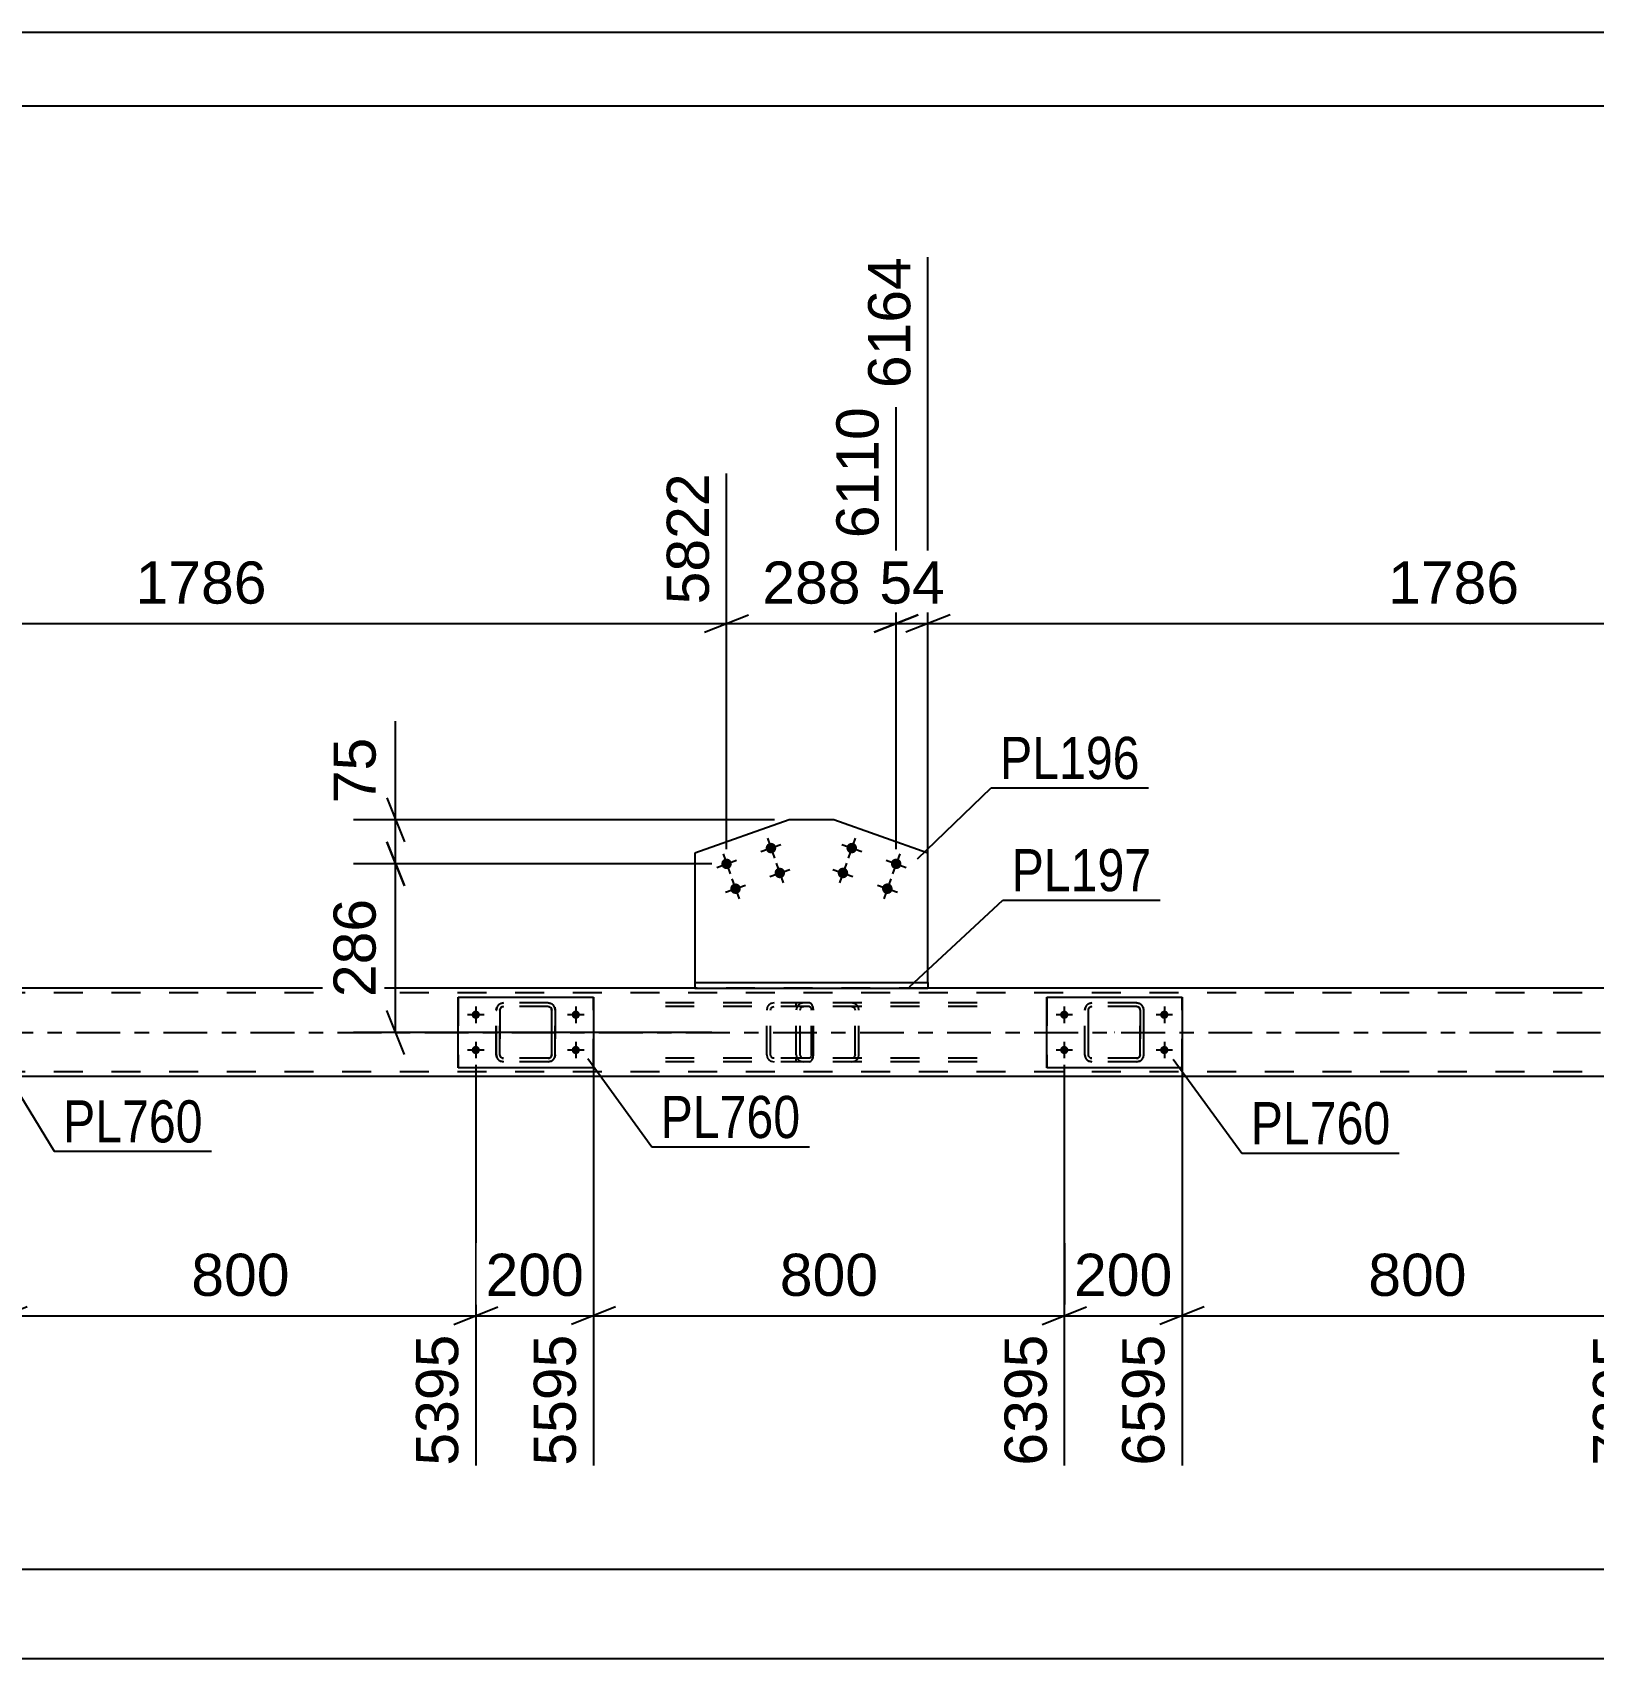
# Model space of a CAD drawing. Header units: millimetres. Extents: x -55 to 786, y -403 to 191.
# Drawn here: x 171.9 to 278, y 80.6 to 191.1 of the extents above; entities that cross this region are included whole.
import ezdxf

# ---------------------------------------------------------------- set-up
doc = ezdxf.new("R2010")
doc.units = ezdxf.units.MM
doc.linetypes.add('DXK_LINE_DOT2', pattern=[3.9198, 1.9599, -1.9599])
doc.linetypes.add('DXK_LINE_DOT3', pattern=[5.9187, 2.979, -0.9799, 0.9799, -0.9799])
doc.styles.add('Arial', font='ARIAL.TTF', dxfattribs={"height": 0.2})
doc.styles.add('Arial Narrow', font='ARIALN.TTF', dxfattribs={"height": 0.2})

# ---------------------------------------------------------------- blocks, each defined once
blk = doc.blocks.new('Unknown-203774531-1113')
at = {"color": 5, "linetype": 'Continuous'}
for p, q in [((785.92, 191.12), (-55.08, 191.12)), ((780.92, 186.12), (-50.08, 186.12))]:
    blk.add_line(p, q, dxfattribs=at)
blk = doc.blocks.new('Bolt-203774531-5392 - 5240')
at = {"linetype": 'Continuous'}
for points in [[(227.97, 135.55, -1), (227.29, 135.79, -1)], [(230.99, 134.48, -1), (230.31, 134.72, -1)], [(227.37, 133.86, -1), (226.69, 134.1, -1)], [(230.39, 132.79, -1), (229.71, 133.03, -1)]]:
    blk.add_hatch(color=1, dxfattribs=at).paths.add_polyline_path(points)
at = {"color": 1, "linetype": 'Continuous'}
for p, q in [((227.87, 136.35), (227.39, 134.99)), ((226.96, 135.91), (228.31, 135.43)), ((230.89, 135.28), (230.41, 133.92)), ((226.35, 134.22), (227.71, 133.74)), ((227.27, 134.65), (226.79, 133.3)), ((229.97, 134.84), (231.33, 134.36)), ((229.37, 133.15), (230.73, 132.67)), ((230.29, 133.58), (229.81, 132.23))]:
    blk.add_line(p, q, dxfattribs=at)
blk = doc.blocks.new('Part-203774531-5357 - 5240')
at = {"color": 2, "linetype": 'Continuous'}
for p, q in [((200.88, 120.74), (200.88, 125.54)), ((200.88, 125.54), (200.88, 125.54)), ((200.88, 125.54), (210.08, 125.54)), ((210.08, 125.54), (210.08, 120.74)), ((200.88, 120.74), (200.88, 120.74)), ((210.08, 120.74), (200.88, 120.74))]:
    blk.add_line(p, q, dxfattribs=at)
at = {"color": 7, "linetype": 'DXK_LINE_DOT2'}
for p, q in [((200.88, 125.54), (200.88, 120.74)), ((200.88, 125.54), (200.88, 125.54)), ((210.08, 120.74), (210.08, 125.54)), ((200.88, 120.74), (200.88, 120.74))]:
    blk.add_line(p, q, dxfattribs=at)
blk = doc.blocks.new('Part-203774531-5358 - 5240')
at = {"color": 7, "linetype": 'DXK_LINE_DOT2'}
for p, q in [((203.77, 125.11), (203.95, 125.14)), ((203.96, 125.14), (203.77, 125.11)), ((203.77, 125.11), (203.77, 125.11)), ((207, 125.14), (203.95, 125.14)), ((206.99, 125.14), (207.18, 125.11)), ((207.18, 125.11), (207, 125.14)), ((203.47, 124.66), (203.51, 124.85)), ((203.47, 124.66), (203.48, 124.66)), ((203.47, 121.62), (203.47, 124.66)), ((203.51, 124.85), (203.48, 124.66)), ((203.48, 121.62), (203.48, 124.66)), ((203.73, 124.75), (203.71, 124.66)), ((203.72, 124.66), (203.71, 124.66)), ((203.71, 124.66), (203.71, 121.62)), ((203.72, 124.66), (203.74, 124.75)), ((203.72, 121.62), (203.72, 124.66)), ((203.78, 124.83), (203.73, 124.75)), ((203.74, 124.75), (203.79, 124.83)), ((203.86, 124.88), (203.78, 124.83)), ((203.79, 124.83), (203.87, 124.88)), ((203.95, 124.9), (203.86, 124.88)), ((203.87, 124.88), (203.96, 124.9)), ((207, 124.9), (203.95, 124.9)), ((207.09, 124.88), (206.99, 124.9)), ((207, 124.9), (207.09, 124.88)), ((207.09, 124.88), (207.09, 124.88)), ((207.09, 124.88), (207.17, 124.83)), ((207.16, 124.83), (207.09, 124.88)), ((207.22, 124.75), (207.16, 124.83)), ((207.17, 124.83), (207.22, 124.75)), ((207.22, 124.75), (207.24, 124.66)), ((207.23, 124.66), (207.22, 124.75)), ((207.24, 124.66), (207.23, 124.66)), ((207.23, 124.66), (207.23, 121.62)), ((207.24, 121.62), (207.24, 124.66)), ((207.44, 124.85), (207.47, 124.66)), ((207.48, 124.66), (207.44, 124.85)), ((207.48, 124.66), (207.47, 124.66)), ((207.47, 124.66), (207.47, 121.62)), ((207.48, 121.62), (207.48, 124.66)), ((203.48, 121.62), (203.47, 121.62)), ((203.51, 121.44), (203.47, 121.62)), ((203.48, 121.62), (203.51, 121.44)), ((203.71, 121.62), (203.72, 121.62)), ((203.71, 121.62), (203.73, 121.53)), ((203.74, 121.53), (203.72, 121.62)), ((207.24, 121.62), (207.22, 121.53)), ((207.22, 121.53), (207.23, 121.62)), ((207.23, 121.62), (207.24, 121.62)), ((207.47, 121.62), (207.44, 121.44)), ((207.44, 121.44), (207.48, 121.62)), ((207.47, 121.62), (207.48, 121.62)), ((203.73, 121.53), (203.78, 121.45)), ((203.79, 121.45), (203.74, 121.53)), ((203.77, 121.18), (203.77, 121.18)), ((203.95, 121.14), (203.77, 121.18)), ((203.77, 121.18), (203.96, 121.14)), ((203.78, 121.45), (203.86, 121.4)), ((203.87, 121.4), (203.79, 121.45)), ((203.86, 121.4), (203.95, 121.38)), ((203.96, 121.38), (203.87, 121.4)), ((207, 121.38), (203.95, 121.38)), ((207, 121.14), (203.95, 121.14)), ((206.99, 121.38), (207.09, 121.4)), ((207.18, 121.18), (206.99, 121.14)), ((207.09, 121.4), (207, 121.38)), ((207, 121.14), (207.18, 121.18)), ((207.17, 121.45), (207.09, 121.4)), ((207.09, 121.4), (207.16, 121.45)), ((207.09, 121.4), (207.09, 121.4)), ((207.16, 121.45), (207.22, 121.53)), ((207.22, 121.53), (207.17, 121.45))]:
    blk.add_line(p, q, dxfattribs=at)
at = {"color": 7, "linetype": 'DXK_LINE_DOT3'}
blk.add_line((205.48, 123.14), (205.47, 123.14), dxfattribs=at)
at = {"color": 7, "linetype": 'DXK_LINE_DOT2'}
for centre, start, end in [((203.95, 124.66), 112.5, 157.5), ((203.96, 124.66), 112.5, 157.5), ((206.99, 124.66), 22.5, 67.5), ((207, 124.66), 22.5, 67.5), ((203.95, 121.62), 202.5, 247.5), ((203.96, 121.62), 202.5, 247.5), ((206.99, 121.62), 292.5, 337.5), ((207, 121.62), 292.5, 337.5)]:
    blk.add_arc(centre, 0.48, start, end, dxfattribs=at)
blk = doc.blocks.new('Part-203774531-5328 - 5240')
at = {"color": 2, "linetype": 'Continuous'}
for p, q in [((216.96, 126.54), (216.96, 126.14)), ((216.96, 126.54), (232.81, 126.54)), ((216.96, 126.14), (232.81, 126.14)), ((232.81, 126.54), (232.81, 126.14))]:
    blk.add_line(p, q, dxfattribs=at)
blk = doc.blocks.new('Part-203774531-5333 - 5240')
at = {"color": 2, "linetype": 'Continuous'}
for p, q in [((223.37, 137.59), (216.96, 135.32)), ((226.41, 137.59), (223.37, 137.59)), ((232.81, 135.32), (226.41, 137.59)), ((216.96, 135.32), (216.96, 126.54)), ((232.81, 126.54), (232.81, 135.32))]:
    blk.add_line(p, q, dxfattribs=at)
at = {"color": 7, "linetype": 'DXK_LINE_DOT2'}
blk.add_line((216.96, 126.54), (232.81, 126.54), dxfattribs=at)
blk = doc.blocks.new('Bolt-203774531-5335 - 5240')
at = {"linetype": 'Continuous'}
for points in [[(241.8, 124.34), (241.8, 124.4), (241.82, 124.46), (241.85, 124.51), (241.89, 124.55), (241.94, 124.59), (241.99, 124.61), (242.05, 124.62), (242.11, 124.62), (242.16, 124.61), (242.22, 124.59), (242.26, 124.55), (242.3, 124.51), (242.33, 124.46), (242.35, 124.4), (242.36, 124.34), (242.35, 124.28), (242.33, 124.23), (242.3, 124.18), (242.26, 124.13), (242.22, 124.1), (242.16, 124.08), (242.11, 124.06), (242.05, 124.06), (241.99, 124.08), (241.94, 124.1), (241.89, 124.13), (241.85, 124.18), (241.82, 124.23), (241.8, 124.28)], [(248.6, 124.34), (248.6, 124.4), (248.62, 124.46), (248.65, 124.51), (248.69, 124.55), (248.74, 124.59), (248.79, 124.61), (248.85, 124.62), (248.91, 124.62), (248.96, 124.61), (249.02, 124.59), (249.06, 124.55), (249.1, 124.51), (249.13, 124.46), (249.15, 124.4), (249.16, 124.34), (249.15, 124.28), (249.13, 124.23), (249.1, 124.18), (249.06, 124.13), (249.02, 124.1), (248.96, 124.08), (248.91, 124.06), (248.85, 124.06), (248.79, 124.08), (248.74, 124.1), (248.69, 124.13), (248.65, 124.18), (248.62, 124.23), (248.6, 124.28)], [(241.8, 121.94), (241.8, 122), (241.82, 122.06), (241.85, 122.11), (241.89, 122.15), (241.94, 122.19), (241.99, 122.21), (242.05, 122.22), (242.11, 122.22), (242.16, 122.21), (242.22, 122.19), (242.26, 122.15), (242.3, 122.11), (242.33, 122.06), (242.35, 122), (242.36, 121.94), (242.35, 121.88), (242.33, 121.83), (242.3, 121.78), (242.26, 121.73), (242.22, 121.7), (242.16, 121.68), (242.11, 121.66), (242.05, 121.66), (241.99, 121.68), (241.94, 121.7), (241.89, 121.73), (241.85, 121.78), (241.82, 121.83), (241.8, 121.88)], [(248.6, 121.94), (248.6, 122), (248.62, 122.06), (248.65, 122.11), (248.69, 122.15), (248.74, 122.19), (248.79, 122.21), (248.85, 122.22), (248.91, 122.22), (248.96, 122.21), (249.02, 122.19), (249.06, 122.15), (249.1, 122.11), (249.13, 122.06), (249.15, 122), (249.16, 121.94), (249.15, 121.88), (249.13, 121.83), (249.1, 121.78), (249.06, 121.73), (249.02, 121.7), (248.96, 121.68), (248.91, 121.66), (248.85, 121.66), (248.79, 121.68), (248.74, 121.7), (248.69, 121.73), (248.65, 121.78), (248.62, 121.83), (248.6, 121.88)]]:
    blk.add_hatch(color=1, dxfattribs=at).paths.add_polyline_path(points)
at = {"color": 1, "linetype": 'Continuous'}
for p, q in [((242.64, 124.34), (241.52, 124.34)), ((242.08, 124.9), (242.08, 123.78)), ((249.44, 124.34), (248.32, 124.34)), ((248.88, 124.9), (248.88, 123.78)), ((242.64, 121.94), (241.52, 121.94)), ((242.08, 122.5), (242.08, 121.38)), ((249.44, 121.94), (248.32, 121.94)), ((248.88, 122.5), (248.88, 121.38))]:
    blk.add_line(p, q, dxfattribs=at)
blk = doc.blocks.new('Part-203774531-5364 - 5240')
at = {"color": 2, "linetype": 'Continuous'}
for p, q in [((216.96, 126.14), (147.68, 126.14)), ((302.09, 126.14), (232.81, 126.14)), ((684.85, 120.14), (32.88, 120.14))]:
    blk.add_line(p, q, dxfattribs=at)
at = {"color": 7, "linetype": 'DXK_LINE_DOT2'}
for p, q in [((232.81, 126.14), (216.96, 126.14)), ((688.85, 125.82), (32.88, 125.82)), ((688.85, 120.46), (32.88, 120.46))]:
    blk.add_line(p, q, dxfattribs=at)
at = {"color": 7, "linetype": 'DXK_LINE_DOT3'}
blk.add_line((32.88, 123.14), (688.85, 123.14), dxfattribs=at)
blk = doc.blocks.new('Bolt-203774531-5407 - 5240')
at = {"linetype": 'Continuous'}
for points in [[(222.48, 135.79, -1), (221.8, 135.55, -1)], [(219.46, 134.72, -1), (218.78, 134.48, -1)], [(223.08, 134.1, -1), (222.4, 133.86, -1)], [(220.07, 133.03, -1), (219.39, 132.79, -1)]]:
    blk.add_hatch(color=1, dxfattribs=at).paths.add_polyline_path(points)
at = {"color": 1, "linetype": 'Continuous'}
for p, q in [((221.9, 136.35), (222.38, 134.99)), ((218.88, 135.28), (219.36, 133.92)), ((221.46, 135.43), (222.82, 135.91)), ((218.45, 134.36), (219.8, 134.84)), ((222.06, 133.74), (223.42, 134.22)), ((222.5, 134.65), (222.98, 133.3)), ((219.05, 132.67), (220.4, 133.15)), ((219.49, 133.58), (219.97, 132.23))]:
    blk.add_line(p, q, dxfattribs=at)
blk = doc.blocks.new('Bolt-203774531-5408 - 5240')
at = {"linetype": 'Continuous'}
for points in [[(201.8, 124.34), (201.8, 124.4), (201.82, 124.46), (201.85, 124.51), (201.89, 124.55), (201.94, 124.59), (201.99, 124.61), (202.05, 124.62), (202.11, 124.62), (202.16, 124.61), (202.22, 124.59), (202.27, 124.55), (202.3, 124.51), (202.33, 124.46), (202.35, 124.4), (202.36, 124.34), (202.35, 124.28), (202.33, 124.23), (202.3, 124.18), (202.27, 124.13), (202.22, 124.1), (202.16, 124.08), (202.11, 124.06), (202.05, 124.06), (201.99, 124.08), (201.94, 124.1), (201.89, 124.13), (201.85, 124.18), (201.82, 124.23), (201.8, 124.28)], [(208.6, 124.34), (208.6, 124.4), (208.62, 124.46), (208.65, 124.51), (208.69, 124.55), (208.74, 124.59), (208.79, 124.61), (208.85, 124.62), (208.91, 124.62), (208.96, 124.61), (209.02, 124.59), (209.07, 124.55), (209.1, 124.51), (209.13, 124.46), (209.15, 124.4), (209.16, 124.34), (209.15, 124.28), (209.13, 124.23), (209.1, 124.18), (209.07, 124.13), (209.02, 124.1), (208.96, 124.08), (208.91, 124.06), (208.85, 124.06), (208.79, 124.08), (208.74, 124.1), (208.69, 124.13), (208.65, 124.18), (208.62, 124.23), (208.6, 124.28)], [(201.8, 121.94), (201.8, 122), (201.82, 122.06), (201.85, 122.11), (201.89, 122.15), (201.94, 122.19), (201.99, 122.21), (202.05, 122.22), (202.11, 122.22), (202.16, 122.21), (202.22, 122.19), (202.27, 122.15), (202.3, 122.11), (202.33, 122.06), (202.35, 122), (202.36, 121.94), (202.35, 121.88), (202.33, 121.83), (202.3, 121.78), (202.27, 121.73), (202.22, 121.7), (202.16, 121.68), (202.11, 121.66), (202.05, 121.66), (201.99, 121.68), (201.94, 121.7), (201.89, 121.73), (201.85, 121.78), (201.82, 121.83), (201.8, 121.88)], [(208.6, 121.94), (208.6, 122), (208.62, 122.06), (208.65, 122.11), (208.69, 122.15), (208.74, 122.19), (208.79, 122.21), (208.85, 122.22), (208.91, 122.22), (208.96, 122.21), (209.02, 122.19), (209.07, 122.15), (209.1, 122.11), (209.13, 122.06), (209.15, 122), (209.16, 121.94), (209.15, 121.88), (209.13, 121.83), (209.1, 121.78), (209.07, 121.73), (209.02, 121.7), (208.96, 121.68), (208.91, 121.66), (208.85, 121.66), (208.79, 121.68), (208.74, 121.7), (208.69, 121.73), (208.65, 121.78), (208.62, 121.83), (208.6, 121.88)]]:
    blk.add_hatch(color=1, dxfattribs=at).paths.add_polyline_path(points)
at = {"color": 1, "linetype": 'Continuous'}
for p, q in [((202.64, 124.34), (201.52, 124.34)), ((202.08, 124.9), (202.08, 123.78)), ((209.44, 124.34), (208.32, 124.34)), ((208.88, 124.9), (208.88, 123.78)), ((202.64, 121.94), (201.52, 121.94)), ((202.08, 122.5), (202.08, 121.38)), ((209.44, 121.94), (208.32, 121.94)), ((208.88, 122.5), (208.88, 121.38))]:
    blk.add_line(p, q, dxfattribs=at)
blk = doc.blocks.new('Part-203774531-5480 - 5240')
at = {"color": 7, "linetype": 'DXK_LINE_DOT2'}
for p, q in [((243.77, 125.11), (243.95, 125.14)), ((243.96, 125.14), (243.77, 125.11)), ((243.77, 125.11), (243.77, 125.11)), ((247, 125.14), (243.95, 125.14)), ((246.99, 125.14), (247.18, 125.11)), ((247.18, 125.11), (247, 125.14)), ((243.47, 124.66), (243.51, 124.85)), ((243.47, 124.66), (243.48, 124.66)), ((243.47, 121.62), (243.47, 124.66)), ((243.51, 124.85), (243.48, 124.66)), ((243.48, 121.62), (243.48, 124.66)), ((243.73, 124.75), (243.71, 124.66)), ((243.72, 124.66), (243.71, 124.66)), ((243.71, 124.66), (243.71, 121.62)), ((243.72, 124.66), (243.73, 124.75)), ((243.72, 121.62), (243.72, 124.66)), ((243.73, 124.75), (243.79, 124.83)), ((243.78, 124.83), (243.73, 124.75)), ((243.86, 124.88), (243.78, 124.83)), ((243.79, 124.83), (243.86, 124.88)), ((243.86, 124.88), (243.96, 124.9)), ((243.95, 124.9), (243.86, 124.88)), ((247, 124.9), (243.95, 124.9)), ((247.08, 124.88), (246.99, 124.9)), ((247, 124.9), (247.09, 124.88)), ((247.08, 124.88), (247.09, 124.88)), ((247.16, 124.83), (247.08, 124.88)), ((247.09, 124.88), (247.17, 124.83)), ((247.21, 124.75), (247.16, 124.83)), ((247.17, 124.83), (247.22, 124.75)), ((247.23, 124.66), (247.21, 124.75)), ((247.22, 124.75), (247.24, 124.66)), ((247.24, 124.66), (247.23, 124.66)), ((247.23, 124.66), (247.23, 121.62)), ((247.24, 121.62), (247.24, 124.66)), ((247.44, 124.85), (247.47, 124.66)), ((247.48, 124.66), (247.44, 124.85)), ((247.48, 124.66), (247.47, 124.66)), ((247.47, 124.66), (247.47, 121.62)), ((247.48, 121.62), (247.48, 124.66)), ((243.48, 121.62), (243.47, 121.62)), ((243.51, 121.44), (243.47, 121.62)), ((243.48, 121.62), (243.51, 121.44)), ((243.71, 121.62), (243.72, 121.62)), ((243.71, 121.62), (243.73, 121.53)), ((243.73, 121.53), (243.72, 121.62)), ((247.21, 121.53), (247.23, 121.62)), ((247.24, 121.62), (247.22, 121.53)), ((247.23, 121.62), (247.24, 121.62)), ((247.47, 121.62), (247.44, 121.44)), ((247.44, 121.44), (247.48, 121.62)), ((247.47, 121.62), (247.48, 121.62)), ((243.79, 121.45), (243.73, 121.53)), ((243.73, 121.53), (243.78, 121.45)), ((243.77, 121.18), (243.77, 121.18)), ((243.95, 121.14), (243.77, 121.18)), ((243.77, 121.18), (243.96, 121.14)), ((243.78, 121.45), (243.86, 121.4)), ((243.86, 121.4), (243.79, 121.45)), ((243.96, 121.38), (243.86, 121.4)), ((243.86, 121.4), (243.95, 121.38)), ((247, 121.38), (243.95, 121.38)), ((247, 121.14), (243.95, 121.14)), ((246.99, 121.38), (247.08, 121.4)), ((247.18, 121.18), (246.99, 121.14)), ((247.09, 121.4), (247, 121.38)), ((247, 121.14), (247.18, 121.18)), ((247.08, 121.4), (247.16, 121.45)), ((247.08, 121.4), (247.09, 121.4)), ((247.17, 121.45), (247.09, 121.4)), ((247.16, 121.45), (247.21, 121.53)), ((247.22, 121.53), (247.17, 121.45))]:
    blk.add_line(p, q, dxfattribs=at)
at = {"color": 7, "linetype": 'DXK_LINE_DOT3'}
blk.add_line((245.48, 123.14), (245.47, 123.14), dxfattribs=at)
at = {"color": 7, "linetype": 'DXK_LINE_DOT2'}
for centre, start, end in [((243.95, 124.66), 112.5, 157.5), ((243.96, 124.66), 112.5, 157.5), ((246.99, 124.66), 22.5, 67.5), ((247, 124.66), 22.5, 67.5), ((243.95, 121.62), 202.5, 247.5), ((243.96, 121.62), 202.5, 247.5), ((246.99, 121.62), 292.5, 337.5), ((247, 121.62), 292.5, 337.5)]:
    blk.add_arc(centre, 0.48, start, end, dxfattribs=at)
blk = doc.blocks.new('Part-203774531-5485 - 5240')
at = {"color": 2, "linetype": 'Continuous'}
for p, q in [((240.88, 120.74), (240.88, 125.54)), ((240.88, 125.54), (240.88, 125.54)), ((240.88, 125.54), (250.08, 125.54)), ((250.08, 125.54), (250.08, 120.74)), ((240.88, 120.74), (240.88, 120.74)), ((250.08, 120.74), (240.88, 120.74))]:
    blk.add_line(p, q, dxfattribs=at)
at = {"color": 7, "linetype": 'DXK_LINE_DOT2'}
for p, q in [((240.88, 125.54), (240.88, 120.74)), ((240.88, 125.54), (240.88, 125.54)), ((250.08, 120.74), (250.08, 125.54)), ((240.88, 120.74), (240.88, 120.74))]:
    blk.add_line(p, q, dxfattribs=at)
blk = doc.blocks.new('Part-203774531-5518 - 5240')
at = {"color": 7, "linetype": 'DXK_LINE_DOT2'}
for p, q in [((224.37, 125.14), (224.18, 125.11)), ((236.15, 125.14), (224.37, 125.14)), ((227.8, 125.11), (227.61, 125.14)), ((223.9, 124.85), (223.86, 124.66)), ((223.86, 121.62), (223.86, 124.66)), ((224.12, 124.66), (224.14, 124.75)), ((224.12, 121.62), (224.12, 124.66)), ((224.14, 124.75), (224.19, 124.83)), ((224.19, 124.83), (224.27, 124.88)), ((224.27, 124.88), (224.37, 124.9)), ((236.15, 124.9), (224.37, 124.9)), ((227.61, 124.9), (227.71, 124.88)), ((227.71, 124.88), (227.79, 124.83)), ((227.79, 124.83), (227.84, 124.75)), ((227.84, 124.75), (227.86, 124.66)), ((227.86, 121.62), (227.86, 124.66)), ((228.12, 124.66), (228.08, 124.85)), ((228.12, 121.62), (228.12, 124.66)), ((223.86, 121.62), (223.9, 121.44)), ((224.14, 121.53), (224.12, 121.62)), ((227.86, 121.62), (227.84, 121.53)), ((228.08, 121.44), (228.12, 121.62)), ((224.19, 121.45), (224.14, 121.53)), ((224.18, 121.18), (224.37, 121.14)), ((224.27, 121.4), (224.19, 121.45)), ((224.37, 121.38), (224.27, 121.4)), ((236.15, 121.38), (224.37, 121.38)), ((236.15, 121.14), (224.37, 121.14)), ((227.71, 121.4), (227.61, 121.38)), ((227.61, 121.14), (227.8, 121.18)), ((227.79, 121.45), (227.71, 121.4)), ((227.84, 121.53), (227.79, 121.45))]:
    blk.add_line(p, q, dxfattribs=at)
for centre, start, end in [((224.35, 124.64), 110.7583, 155.68), ((227.63, 124.64), 24.32, 69.2417), ((224.35, 121.64), 204.32, 249.2417), ((227.63, 121.64), 290.7583, 335.68)]:
    blk.add_arc(centre, 0.496, start, end, dxfattribs=at)
blk = doc.blocks.new('Part-203774531-5524 - 5240')
at = {"color": 7, "linetype": 'DXK_LINE_DOT2'}
for p, q in [((224.76, 125.14), (214.91, 125.14)), ((222.35, 125.14), (222.16, 125.11)), ((223.86, 124.9), (223.86, 125.14)), ((224.86, 125.11), (224.76, 125.14)), ((224.95, 125), (224.86, 125.11)), ((225.01, 124.85), (224.95, 125)), ((224.76, 124.9), (214.91, 124.9)), ((221.89, 124.85), (221.85, 124.66)), ((221.85, 121.62), (221.85, 124.66)), ((222.1, 124.66), (222.12, 124.75)), ((222.1, 121.62), (222.1, 124.66)), ((222.12, 124.75), (222.17, 124.83)), ((222.17, 124.83), (222.26, 124.88)), ((222.26, 124.88), (222.35, 124.9)), ((224.76, 124.9), (224.81, 124.88)), ((224.81, 124.88), (224.85, 124.83)), ((224.85, 124.83), (224.88, 124.75)), ((224.88, 124.75), (224.89, 124.66)), ((224.89, 121.62), (224.89, 124.66)), ((225.03, 124.66), (225.01, 124.85)), ((225.03, 121.62), (225.03, 124.66)), ((221.85, 121.62), (221.89, 121.44)), ((222.12, 121.53), (222.1, 121.62)), ((224.89, 121.62), (224.88, 121.53)), ((225.01, 121.44), (225.03, 121.62)), ((224.76, 121.38), (214.91, 121.38)), ((224.76, 121.14), (214.91, 121.14)), ((222.17, 121.45), (222.12, 121.53)), ((222.16, 121.18), (222.35, 121.14)), ((222.26, 121.4), (222.17, 121.45)), ((222.35, 121.38), (222.26, 121.4)), ((223.86, 121.14), (223.86, 121.38)), ((224.81, 121.4), (224.76, 121.38)), ((224.76, 121.14), (224.86, 121.18)), ((224.85, 121.45), (224.81, 121.4)), ((224.88, 121.53), (224.85, 121.45)), ((224.86, 121.18), (224.95, 121.28)), ((224.95, 121.28), (225.01, 121.44))]:
    blk.add_line(p, q, dxfattribs=at)
for centre, start, end in [((222.34, 124.65), 111.1513, 156.1049), ((222.34, 121.64), 203.8951, 248.8487)]:
    blk.add_arc(centre, 0.492, start, end, dxfattribs=at)
blk = doc.blocks.new('StraightDimension-203774531-31938 - 5240')
at = {"color": 7, "linetype": 'Continuous'}
for p, q in [((250.08, 120.94), (250.08, 93.69)), ((282.08, 120.94), (282.08, 93.69)), ((251.58, 104.48), (248.58, 103.28)), ((280.58, 103.28), (283.58, 104.48)), ((250.08, 103.88), (282.08, 103.88))]:
    blk.add_line(p, q, dxfattribs=at)
at = {"color": 0}
blk.add_wipeout([(270.01, 104.63), (270.01, 108.83), (262.14, 108.83), (262.14, 104.63)], dxfattribs=at)
at = {"color": 3, "style": 'Arial'}
blk.add_text('800', height=2.865, dxfattribs=at).set_placement((262.74, 105.23))
at = {"color": 0, "linetype": 'Continuous'}
blk.add_wipeout([(281.48, 103.18), (277.28, 103.18), (277.28, 93.09), (281.48, 93.09)], dxfattribs=at)
at = {"color": 3, "linetype": 'Continuous', "style": 'Arial'}
blk.add_text('7395', height=2.865, rotation=90.0002, dxfattribs=at).set_placement((280.88, 93.69))
blk = doc.blocks.new('StraightDimension-203774531-27898 - 5240')
at = {"color": 7, "linetype": 'Continuous'}
for p, q in [((230.65, 135.6), (230.65, 165.64)), ((219.12, 135.6), (219.12, 161.14)), ((217.62, 150.34), (220.62, 151.54)), ((232.15, 151.54), (229.15, 150.34)), ((219.12, 150.94), (230.65, 150.94))]:
    blk.add_line(p, q, dxfattribs=at)
at = {"color": 0}
blk.add_wipeout([(228.82, 151.69), (228.82, 155.89), (220.95, 155.89), (220.95, 151.69)], dxfattribs=at)
at = {"color": 3, "style": 'Arial'}
blk.add_text('288', height=2.865, dxfattribs=at).set_placement((221.55, 152.29))
at = {"color": 0, "linetype": 'Continuous'}
blk.add_wipeout([(230.05, 166.24), (225.85, 166.24), (225.85, 156.14), (230.05, 156.14)], dxfattribs=at)
at = {"color": 3, "linetype": 'Continuous', "style": 'Arial'}
blk.add_text('6110', height=2.865, rotation=90.0002, dxfattribs=at).set_placement((229.45, 156.74))
blk = doc.blocks.new('StraightDimension-203774531-6289 - 5240')
at = {"color": 7, "linetype": 'Continuous'}
blk.add_line((0.16, 80.58), (689.65, 80.58), dxfattribs=at)
blk = doc.blocks.new('StraightDimension-203774531-27899 - 5240')
at = {"color": 7, "linetype": 'Continuous'}
for p, q in [((147.68, 128.71), (147.68, 175.84)), ((219.12, 135.6), (219.12, 161.14)), ((149.18, 151.54), (146.18, 150.34)), ((217.62, 150.34), (220.62, 151.54)), ((147.68, 150.94), (219.12, 150.94))]:
    blk.add_line(p, q, dxfattribs=at)
at = {"color": 0}
blk.add_wipeout([(188.45, 151.69), (188.45, 155.89), (178.35, 155.89), (178.35, 151.69)], dxfattribs=at)
at = {"color": 3, "style": 'Arial'}
blk.add_text('1786', height=2.865, dxfattribs=at).set_placement((178.95, 152.29))
at = {"color": 0, "linetype": 'Continuous'}
blk.add_wipeout([(218.52, 161.74), (214.32, 161.74), (214.32, 151.64), (218.52, 151.64)], dxfattribs=at)
at = {"color": 3, "linetype": 'Continuous', "style": 'Arial'}
blk.add_text('5822', height=2.865, rotation=90.0002, dxfattribs=at).set_placement((217.92, 152.24))
blk = doc.blocks.new('StraightDimension-203774531-28155 - 5240')
at = {"color": 7, "linetype": 'Continuous'}
for p, q in [((196.62, 137.59), (196.62, 144.29)), ((196.62, 137.59), (196.62, 144.29)), ((196.02, 139.09), (197.22, 136.09)), ((222.37, 137.59), (193.77, 137.59)), ((196.62, 134.6), (196.62, 137.59)), ((197.22, 133.1), (196.02, 136.1)), ((218.12, 134.6), (193.77, 134.6))]:
    blk.add_line(p, q, dxfattribs=at)
at = {"color": 0}
blk.add_wipeout([(195.87, 143.77), (191.67, 143.77), (191.67, 138.12), (195.87, 138.12)], dxfattribs=at)
at = {"color": 3, "style": 'Arial'}
blk.add_text('75', height=2.865, rotation=90.0002, dxfattribs=at).set_placement((195.27, 138.72))
blk = doc.blocks.new('StraightDimension-203774531-28156 - 5240')
at = {"color": 7, "linetype": 'Continuous'}
for p, q in [((196.02, 136.1), (197.22, 133.1)), ((218.12, 134.6), (193.77, 134.6)), ((196.62, 123.14), (196.62, 134.6)), ((197.22, 121.64), (196.02, 124.64)), ((218.12, 123.14), (193.77, 123.14))]:
    blk.add_line(p, q, dxfattribs=at)
at = {"color": 0}
blk.add_wipeout([(195.87, 132.81), (191.67, 132.81), (191.67, 124.94), (195.87, 124.94)], dxfattribs=at)
at = {"color": 3, "style": 'Arial'}
blk.add_text('286', height=2.865, rotation=90.0002, dxfattribs=at).set_placement((195.27, 125.54))
blk = doc.blocks.new('StraightDimension-203774531-31942 - 5240')
at = {"color": 7, "linetype": 'Continuous'}
for p, q in [((170.08, 120.94), (170.08, 93.69)), ((202.08, 120.94), (202.08, 93.69)), ((171.58, 104.48), (168.58, 103.28)), ((200.58, 103.28), (203.58, 104.48)), ((170.08, 103.88), (202.08, 103.88))]:
    blk.add_line(p, q, dxfattribs=at)
at = {"color": 0}
blk.add_wipeout([(190.01, 104.63), (190.01, 108.83), (182.14, 108.83), (182.14, 104.63)], dxfattribs=at)
at = {"color": 3, "style": 'Arial'}
blk.add_text('800', height=2.865, dxfattribs=at).set_placement((182.74, 105.23))
at = {"color": 0, "linetype": 'Continuous'}
blk.add_wipeout([(201.48, 103.18), (197.28, 103.18), (197.28, 93.09), (201.48, 93.09)], dxfattribs=at)
at = {"color": 3, "linetype": 'Continuous', "style": 'Arial'}
blk.add_text('5395', height=2.865, rotation=90.0002, dxfattribs=at).set_placement((200.88, 93.69))
blk = doc.blocks.new('StraightDimension-203774531-31941 - 5240')
at = {"color": 7, "linetype": 'Continuous'}
for p, q in [((202.08, 120.94), (202.08, 93.69)), ((210.08, 120.94), (210.08, 93.69)), ((200.58, 103.28), (203.58, 104.48)), ((211.58, 104.48), (208.58, 103.28)), ((202.08, 103.88), (210.08, 103.88))]:
    blk.add_line(p, q, dxfattribs=at)
at = {"color": 0}
blk.add_wipeout([(210.01, 104.63), (210.01, 108.83), (202.14, 108.83), (202.14, 104.63)], dxfattribs=at)
at = {"color": 0, "linetype": 'Continuous'}
blk.add_wipeout([(209.48, 103.18), (205.28, 103.18), (205.28, 93.09), (209.48, 93.09)], dxfattribs=at)
at = {"color": 3, "style": 'Arial'}
blk.add_text('200', height=2.865, dxfattribs=at).set_placement((202.74, 105.23))
at = {"color": 3, "linetype": 'Continuous', "style": 'Arial'}
blk.add_text('5595', height=2.865, rotation=90.0002, dxfattribs=at).set_placement((208.88, 93.69))
blk = doc.blocks.new('StraightDimension-203774531-5749 - 5240')
at = {"color": 7, "linetype": 'Continuous'}
blk.add_line((0.96, 86.64), (688.85, 86.64), dxfattribs=at)
blk = doc.blocks.new('StraightDimension-203774531-27896 - 5240')
at = {"color": 7, "linetype": 'Continuous'}
for p, q in [((232.81, 130), (232.81, 175.84)), ((304.26, 135.6), (304.26, 161.14)), ((234.31, 151.54), (231.31, 150.34)), ((302.76, 150.34), (305.76, 151.54)), ((232.81, 150.94), (304.26, 150.94))]:
    blk.add_line(p, q, dxfattribs=at)
at = {"color": 0}
blk.add_wipeout([(273.58, 151.69), (273.58, 155.89), (263.49, 155.89), (263.49, 151.69)], dxfattribs=at)
at = {"color": 3, "style": 'Arial'}
blk.add_text('1786', height=2.865, dxfattribs=at).set_placement((264.09, 152.29))
at = {"color": 0, "linetype": 'Continuous'}
blk.add_wipeout([(303.66, 161.74), (299.46, 161.74), (299.46, 151.64), (303.66, 151.64)], dxfattribs=at)
at = {"color": 3, "linetype": 'Continuous', "style": 'Arial'}
blk.add_text('7950', height=2.865, rotation=90.0002, dxfattribs=at).set_placement((303.06, 152.24))
blk = doc.blocks.new('StraightDimension-203774531-27897 - 5240')
at = {"color": 7, "linetype": 'Continuous'}
for p, q in [((232.81, 130), (232.81, 175.84)), ((230.65, 135.6), (230.65, 165.64)), ((229.15, 150.34), (232.15, 151.54)), ((234.31, 151.54), (231.31, 150.34)), ((230.65, 150.94), (232.81, 150.94))]:
    blk.add_line(p, q, dxfattribs=at)
at = {"color": 0, "linetype": 'Continuous'}
blk.add_wipeout([(232.21, 176.44), (228.01, 176.44), (228.01, 166.34), (232.21, 166.34)], dxfattribs=at)
at = {"color": 3, "linetype": 'Continuous', "style": 'Arial'}
blk.add_text('6164', height=2.865, rotation=90.0002, dxfattribs=at).set_placement((231.61, 166.94))
at = {"color": 0}
blk.add_wipeout([(234.56, 151.69), (234.56, 155.89), (228.91, 155.89), (228.91, 151.69)], dxfattribs=at)
at = {"color": 3, "style": 'Arial'}
blk.add_text('54', height=2.865, dxfattribs=at).set_placement((229.51, 152.29))
blk = doc.blocks.new('StraightDimension-203774531-31939 - 5240')
at = {"color": 7, "linetype": 'Continuous'}
for p, q in [((242.08, 120.94), (242.08, 93.69)), ((250.08, 120.94), (250.08, 93.69)), ((240.58, 103.28), (243.58, 104.48)), ((251.58, 104.48), (248.58, 103.28)), ((242.08, 103.88), (250.08, 103.88))]:
    blk.add_line(p, q, dxfattribs=at)
at = {"color": 0}
blk.add_wipeout([(250.01, 104.63), (250.01, 108.83), (242.14, 108.83), (242.14, 104.63)], dxfattribs=at)
at = {"color": 0, "linetype": 'Continuous'}
blk.add_wipeout([(249.48, 103.18), (245.28, 103.18), (245.28, 93.09), (249.48, 93.09)], dxfattribs=at)
at = {"color": 3, "style": 'Arial'}
blk.add_text('200', height=2.865, dxfattribs=at).set_placement((242.74, 105.23))
at = {"color": 3, "linetype": 'Continuous', "style": 'Arial'}
blk.add_text('6595', height=2.865, rotation=90.0002, dxfattribs=at).set_placement((248.88, 93.69))
blk = doc.blocks.new('StraightDimension-203774531-31940 - 5240')
at = {"color": 7, "linetype": 'Continuous'}
for p, q in [((210.08, 120.94), (210.08, 93.69)), ((242.08, 120.94), (242.08, 93.69)), ((211.58, 104.48), (208.58, 103.28)), ((240.58, 103.28), (243.58, 104.48)), ((210.08, 103.88), (242.08, 103.88))]:
    blk.add_line(p, q, dxfattribs=at)
at = {"color": 0}
blk.add_wipeout([(230.01, 104.63), (230.01, 108.83), (222.14, 108.83), (222.14, 104.63)], dxfattribs=at)
at = {"color": 3, "style": 'Arial'}
blk.add_text('800', height=2.865, dxfattribs=at).set_placement((222.74, 105.23))
at = {"color": 0, "linetype": 'Continuous'}
blk.add_wipeout([(241.48, 103.18), (237.28, 103.18), (237.28, 93.09), (241.48, 93.09)], dxfattribs=at)
at = {"color": 3, "linetype": 'Continuous', "style": 'Arial'}
blk.add_text('6395', height=2.865, rotation=90.0002, dxfattribs=at).set_placement((240.88, 93.69))
blk = doc.blocks.new('Mark-203774531-5347 - 5240')
at = {"color": 30, "linetype": 'Continuous'}
for p, q in [((169.42, 121.61), (173.42, 115.06)), ((173.42, 115.06), (184.12, 115.06))]:
    blk.add_line(p, q, dxfattribs=at)
at = {"color": 0}
blk.add_wipeout([(183.52, 115.66), (183.52, 118.66), (174.02, 118.66), (174.02, 115.66)], dxfattribs=at)
blk.add_wipeout([(183.52, 115.66), (183.52, 118.66), (174.02, 118.66), (174.02, 115.66)], dxfattribs=at)
at = {"color": 3, "style": 'Arial Narrow'}
blk.add_text('PL760', height=2.863, dxfattribs=at).set_placement((174.02, 115.66))
blk = doc.blocks.new('Mark-203774531-5353 - 5240')
at = {"color": 30, "linetype": 'Continuous'}
for p, q in [((209.7, 121.36), (214.04, 115.36)), ((214.04, 115.36), (224.75, 115.36))]:
    blk.add_line(p, q, dxfattribs=at)
at = {"color": 0}
blk.add_wipeout([(224.15, 115.96), (224.15, 118.96), (214.64, 118.96), (214.64, 115.96)], dxfattribs=at)
blk.add_wipeout([(224.15, 115.96), (224.15, 118.96), (214.64, 118.96), (214.64, 115.96)], dxfattribs=at)
at = {"color": 3, "style": 'Arial Narrow'}
blk.add_text('PL760', height=2.863, dxfattribs=at).set_placement((214.64, 115.96))
blk = doc.blocks.new('Mark-203774531-5324 - 5240')
at = {"color": 30, "linetype": 'Continuous'}
for p, q in [((231.56, 126.23), (237.9, 132.14)), ((237.9, 132.14), (248.6, 132.14))]:
    blk.add_line(p, q, dxfattribs=at)
at = {"color": 0}
blk.add_wipeout([(248, 132.74), (248, 135.74), (238.5, 135.74), (238.5, 132.74)], dxfattribs=at)
blk.add_wipeout([(248, 132.74), (248, 135.74), (238.5, 135.74), (238.5, 132.74)], dxfattribs=at)
at = {"color": 3, "style": 'Arial Narrow'}
blk.add_text('PL197', height=2.863, dxfattribs=at).set_placement((238.5, 132.74))
blk = doc.blocks.new('Mark-203774531-5329 - 5240')
at = {"color": 30, "linetype": 'Continuous'}
for p, q in [((232.11, 134.94), (237.11, 139.77)), ((237.11, 139.77), (247.81, 139.77))]:
    blk.add_line(p, q, dxfattribs=at)
at = {"color": 0}
blk.add_wipeout([(247.21, 140.37), (247.21, 143.37), (237.71, 143.37), (237.71, 140.37)], dxfattribs=at)
blk.add_wipeout([(247.21, 140.37), (247.21, 143.37), (237.71, 143.37), (237.71, 140.37)], dxfattribs=at)
at = {"color": 3, "style": 'Arial Narrow'}
blk.add_text('PL196', height=2.863, dxfattribs=at).set_placement((237.71, 140.37))
blk = doc.blocks.new('Mark-203774531-5481 - 5240')
at = {"color": 30, "linetype": 'Continuous'}
for p, q in [((249.48, 121.32), (254.15, 114.94)), ((254.15, 114.94), (264.85, 114.94))]:
    blk.add_line(p, q, dxfattribs=at)
at = {"color": 0}
blk.add_wipeout([(264.25, 115.54), (264.25, 118.54), (254.75, 118.54), (254.75, 115.54)], dxfattribs=at)
blk.add_wipeout([(264.25, 115.54), (264.25, 118.54), (254.75, 118.54), (254.75, 115.54)], dxfattribs=at)
at = {"color": 3, "style": 'Arial Narrow'}
blk.add_text('PL760', height=2.863, dxfattribs=at).set_placement((254.75, 115.54))

msp = doc.modelspace()

# ---------------------------------------------------------------- block references
for name in ['Unknown-203774531-1113', 'Part-203774531-5333 - 5240', 'Bolt-203774531-5407 - 5240', 'Bolt-203774531-5392 - 5240', 'Part-203774531-5364 - 5240', 'Part-203774531-5328 - 5240', 'Part-203774531-5357 - 5240', 'Part-203774531-5358 - 5240', 'Part-203774531-5524 - 5240', 'Part-203774531-5518 - 5240', 'Part-203774531-5485 - 5240', 'Part-203774531-5480 - 5240', 'Bolt-203774531-5408 - 5240', 'Bolt-203774531-5335 - 5240']:
    msp.add_blockref(name, (0, 0))

# ---------------------------------------------------------------- next in the draw order: block references
for name in ['StraightDimension-203774531-27898 - 5240', 'StraightDimension-203774531-31938 - 5240']:
    msp.add_blockref(name, (0, 0))

# ---------------------------------------------------------------- next in the draw order: block references
for name in ['StraightDimension-203774531-27899 - 5240', 'StraightDimension-203774531-27896 - 5240', 'StraightDimension-203774531-6289 - 5240']:
    msp.add_blockref(name, (0, 0))

# ---------------------------------------------------------------- next in the draw order: block references
for name in ['StraightDimension-203774531-27897 - 5240', 'StraightDimension-203774531-28155 - 5240', 'StraightDimension-203774531-31942 - 5240']:
    msp.add_blockref(name, (0, 0))

# ---------------------------------------------------------------- next in the draw order: block references
for name in ['StraightDimension-203774531-28156 - 5240', 'Mark-203774531-5324 - 5240', 'StraightDimension-203774531-31941 - 5240']:
    msp.add_blockref(name, (0, 0))

# ---------------------------------------------------------------- next in the draw order: block references
for name in ['Mark-203774531-5329 - 5240', 'StraightDimension-203774531-5749 - 5240']:
    msp.add_blockref(name, (0, 0))

# ---------------------------------------------------------------- next in the draw order: block references
for name in ['Mark-203774531-5347 - 5240', 'StraightDimension-203774531-31939 - 5240']:
    msp.add_blockref(name, (0, 0))

# ---------------------------------------------------------------- next in the draw order: block references
for name in ['StraightDimension-203774531-31940 - 5240', 'Mark-203774531-5481 - 5240']:
    msp.add_blockref(name, (0, 0))

# ---------------------------------------------------------------- next in the draw order: block references
msp.add_blockref('Mark-203774531-5353 - 5240', (0, 0))

doc.saveas('drawing.dxf')
